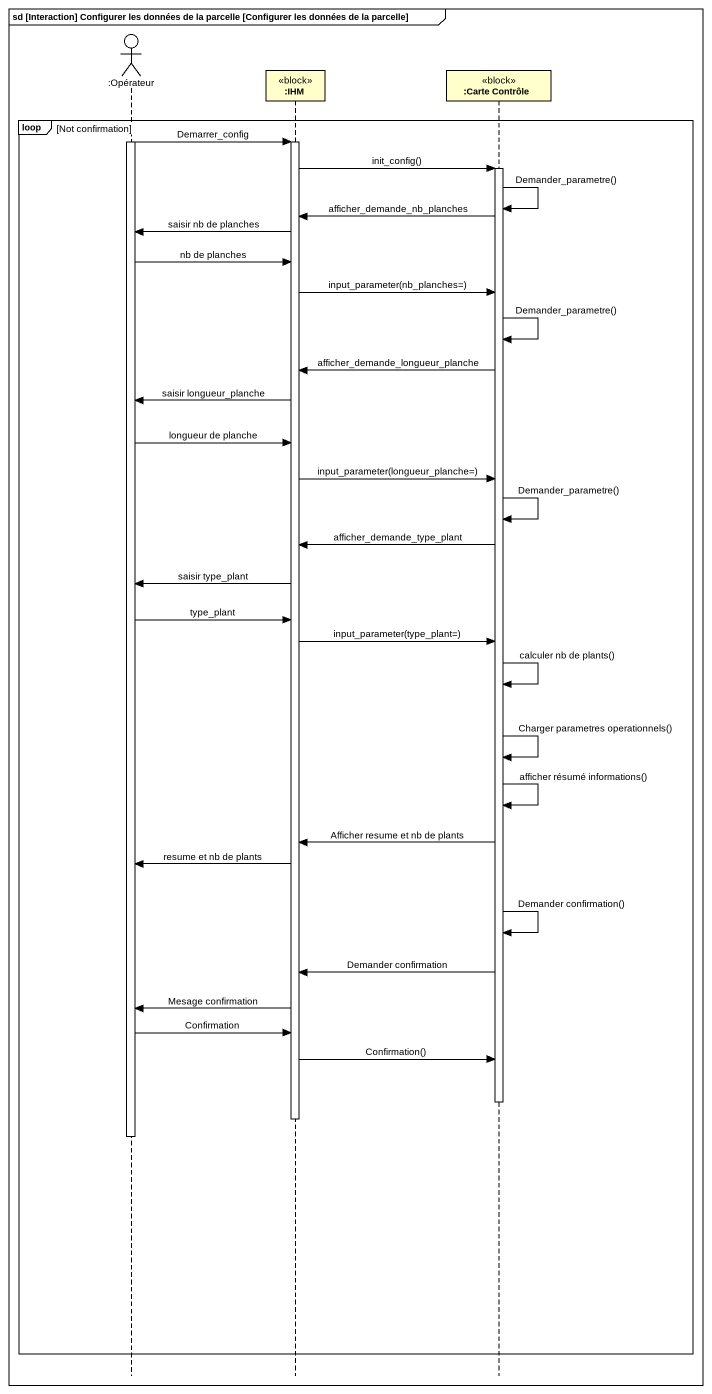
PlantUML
@startuml
mainframe sd [Interaction] Configurer les données de la parcelle [Configurer les données de la parcelle]
hide footbox
actor ":Opérateur" as Opérateur
participant ":IHM" as IHM <<block>>
participant ":Carte Contrôle" as Carte_Contrôle <<block>>

loop Not confirmation
  activate Opérateur
  Opérateur -> IHM : Demarrer_config
  activate IHM
  IHM -> Carte_Contrôle : init_config()
  activate Carte_Contrôle
  Carte_Contrôle -> Carte_Contrôle : Demander_parametre()
  Carte_Contrôle -> IHM : afficher_demande_nb_planches
  IHM -> Opérateur : saisir nb de planches
  Opérateur -> IHM : nb de planches
  IHM -> Carte_Contrôle : input_parameter(nb_planches=)
  Carte_Contrôle -> Carte_Contrôle : Demander_parametre()
  Carte_Contrôle -> IHM : afficher_demande_longueur_planche
  IHM -> Opérateur : saisir longueur_planche
  Opérateur -> IHM : longueur de planche
  IHM -> Carte_Contrôle : input_parameter(longueur_planche=)
  Carte_Contrôle -> Carte_Contrôle : Demander_parametre()
  Carte_Contrôle -> IHM : afficher_demande_type_plant
  IHM -> Opérateur : saisir type_plant
  Opérateur -> IHM : type_plant
  IHM -> Carte_Contrôle : input_parameter(type_plant=)
  Carte_Contrôle -> Carte_Contrôle : calculer nb de plants()
  Carte_Contrôle -> Carte_Contrôle : Charger parametres operationnels()
  Carte_Contrôle -> Carte_Contrôle : afficher résumé informations()
  Carte_Contrôle -> IHM : Afficher resume et nb de plants
  IHM -> Opérateur : resume et nb de plants
  Carte_Contrôle -> Carte_Contrôle : Demander confirmation()
  Carte_Contrôle -> IHM : Demander confirmation
  IHM -> Opérateur : Mesage confirmation
  Opérateur -> IHM : Confirmation
  IHM -> Carte_Contrôle : Confirmation()
  deactivate Carte_Contrôle
  deactivate IHM
  deactivate Opérateur
end
@enduml
